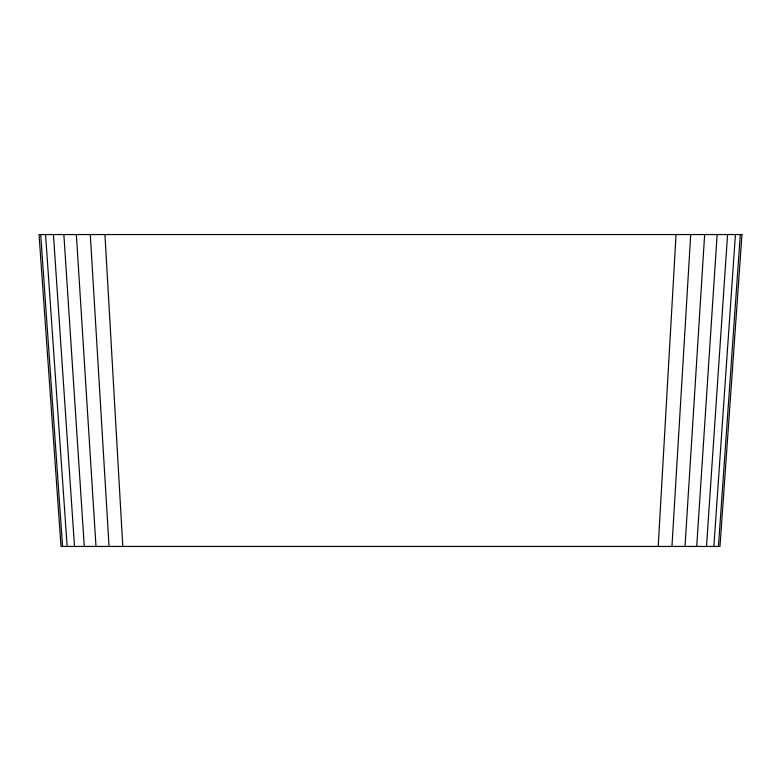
<?xml version="1.0" encoding="UTF-8"?>
<svg xmlns="http://www.w3.org/2000/svg" width="781" height="781" viewBox="0 0 781 781"><rect width="100%" height="100%" fill="white"/><g stroke="black" fill="none" stroke-linecap="round" stroke-linejoin="round"><path stroke-width="1.17" d="M658.207 546.456L676.053 234.544M671.953 546.456L690.716 234.544M685.015 546.456L704.647 234.544M696.72 546.456L717.143 234.544M706.502 546.456L727.57 234.544M713.863 546.456L735.429 234.544M718.432 546.456L740.3 234.544M45.571 234.544L67.137 546.456M40.7 234.544L62.568 546.456M53.43 234.544L74.498 546.456M63.857 234.544L84.28 546.456M76.353 234.544L95.985 546.456M90.284 234.544L109.047 546.456M104.947 234.544L122.793 546.456M741.95 234.544L719.984 546.456L61.016 546.456L39.05 234.544L741.95 234.544"/></g></svg>
